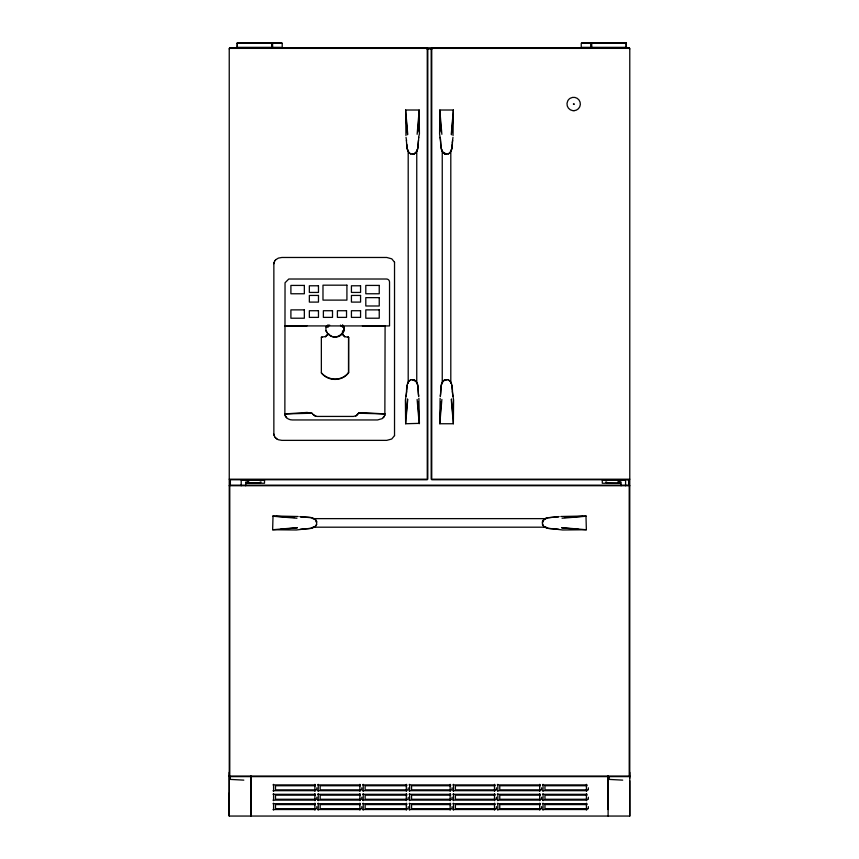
<?xml version="1.0" encoding="UTF-8"?>
<svg xmlns="http://www.w3.org/2000/svg" width="859" height="859" viewBox="0 0 859 859"><rect width="100%" height="100%" fill="white"/><g stroke="black" fill="none" stroke-linecap="round" stroke-linejoin="round"><path stroke-width="1.29" d="M629.776 479.204L431.744 479.204L431.744 48.383L629.776 48.383L629.776 816.05L229.224 816.05L229.224 772.37M230.212 485.206L230.212 479.848M230.341 776.847L230.341 779.414L243.806 780.133M342.451 334.108L344.684 336.556L348.614 337.458L348.571 372.849C341.775 381.686 328.224 381.525 321.363 372.849L321.352 337.147L325.432 336.556L327.805 334.108M348.571 372.849L348.561 337.147L347.981 336.76L348.614 337.458M442.245 383.468L442.245 150.261M450.803 383.468L450.803 150.261M608.108 776.106L608.097 809.532M609.214 776.847L609.214 779.414L622.689 780.133M629.733 772.37L629.733 778.211M229.224 776.064L629.776 776.064L629.217 776.622L229.782 776.622L229.224 775.398M327.354 332.637L325.948 330.694L325.937 326.71L329.684 325.089M325.948 330.694C328.632 338.274 340.669 340.003 344.062 330.694L344.062 326.71L341.474 326.109M327.955 327.161L327.977 324.745M342.558 330.79L342.505 334.419L344.738 336.868M342.601 327.161L342.634 324.745M417.904 131.921L419.117 113.667M441.096 401.84L439.883 420.094M298.159 516.506L273.022 515.969L272.636 529.745L296.344 529.982L311.194 528.199L315.414 526.417L316.617 524.484L316.617 521.424C313.556 515.411 305.385 517.923 299.974 516.581M406.876 389.503L407.187 385.197M406.028 416.175L407.488 398.995M452.972 117.586L451.512 134.766M452.124 144.269L451.813 148.575L450.019 152.795L448.097 153.997L445.037 153.997C439.024 150.937 441.537 142.766 440.195 137.354M418.505 140.307C417.753 144.87 419.16 151.667 413.963 153.997L410.903 153.997L408.981 152.795L407.187 148.575L406.876 144.269M406.779 390.695L405.416 400.036L405.641 423.745L419.417 423.358L418.881 398.222M452.221 143.077L452.972 137.354M452.661 140.307C451.941 144.978 453.251 151.495 448.097 153.997M405.953 135.55L405.641 110.016L419.192 110.016L417.13 134.315M452.221 390.695L453.584 400.036L453.359 423.745L439.808 423.745L441.87 399.446M405.641 423.745L407.735 399.446M443.115 152.795L441.333 148.575L439.583 133.725L439.808 110.016L453.359 110.016L451.265 134.315M418.805 137.354L417.667 148.575L415.885 152.795M440.195 396.418C441.537 391.006 439.024 382.824 445.037 379.764L448.097 379.764L450.019 380.966L451.265 383.017M440.42 396.053L441.333 385.197L443.115 380.966M406.028 396.418C407.338 390.899 404.943 383.007 410.903 379.764L413.963 379.764C419.976 382.824 417.463 391.006 418.805 396.418M542.48 522.959L542.738 520.865L546.045 518.02L559.026 516.581M418.58 137.719L419.417 133.725L419.192 110.016M384.864 415.305L385.09 325.926L362.401 325.894M274.697 260.964L273.86 263.692L273.86 434.139L274.697 436.877M273.892 263.692L274.096 262.274M394.528 435.567L394.528 262.274M440.119 398.222L439.808 423.745M453.047 135.55L453.359 110.016M355.755 416.014L358.536 413.222L385.09 413.931L362.315 412.642L358.536 413.222L356.721 415.52L353.468 416.432L317.272 416.432L314.985 416.014L312.59 414.102L316.08 416.325M306.964 325.894L284.866 325.926L389.535 325.926L389.535 282.063A3.049 3.049 0 0 0 386.486 279.014L288.785 279.014L285.038 282.772L284.866 413.931C284.941 417.71 288.925 420.019 292.371 419.954L377.52 419.954L382.234 418.634L384.886 415.305M394.56 435.567L391.747 439.003L386.754 440.366L281.849 440.366L278.337 439.733L275.621 438.036M327.859 334.419L325.486 336.868M407.735 383.017L408.981 380.966L410.903 379.764M542.738 520.865L542.383 521.424L543.972 519.201L542.276 522.959L543.586 526.417L547.806 528.199L562.656 529.982L586.364 529.745L585.978 515.969L560.841 516.506M316.617 524.484C313.374 530.443 305.482 528.049 299.974 529.359M343.675 326.323L344.029 330.382C341.41 336.213 333.249 340.057 328.729 333.936M574.113 104.132L573.361 104.036L574.145 104.089M383.404 417.699L384.295 416.572M274.676 260.964L275.642 259.805M273.033 784.901L273.581 784.342M317.68 784.901L318.238 784.342M497.286 784.901L497.844 784.342M542.48 784.901L543.038 784.342M229.267 48.931L230.341 47.814M280.603 43.283L282.214 43.283L282.214 47.352L236.998 47.352L237.331 42.95L281.881 42.95M273.033 794.317L273.591 793.77M273.033 803.734L273.591 803.186M314.888 791.246L315.446 790.688M317.68 794.317L318.238 793.77M314.888 800.663L315.446 800.116M317.68 803.734L318.238 803.186M314.888 810.08L315.446 809.532M362.659 784.901L363.217 784.342M359.867 791.246L360.426 790.688M362.659 794.317L363.217 793.77M359.867 800.663L360.426 800.116M362.659 803.734L363.217 803.186M359.867 810.08L360.426 809.532M409.088 784.901L409.646 784.342M406.296 791.246L406.855 790.688M409.088 794.317L409.646 793.77M406.296 800.663L406.855 800.116M409.088 803.734L409.646 803.186M406.296 810.08L406.855 809.532M452.929 784.901L453.488 784.342M450.137 791.246L450.696 790.688M452.929 794.317L453.488 793.77M450.137 800.663L450.696 800.116M452.929 803.734L453.488 803.186M450.137 810.08L450.696 809.532M494.494 791.246L495.052 790.688M497.286 794.317L497.844 793.77M494.494 800.663L495.052 800.116M497.286 803.734L497.844 803.186M494.494 810.08L495.052 809.532M539.688 791.246L540.247 790.688M542.48 794.317L543.038 793.77M539.688 800.663L540.247 800.116M542.48 803.734L543.038 803.186M539.688 810.08L540.247 809.532M586.418 791.246L586.976 790.688M586.418 800.663L586.976 800.116M586.418 810.08L586.976 809.532M348.518 372.538C341.818 381.858 327.569 380.44 321.363 372.849M326.388 326.635C325.336 327.193 326.603 325.894 327.386 326.828L328.686 326.42M275.621 259.805L278.37 258.108L281.87 257.475L386.786 257.475L391.779 258.838L394.56 262.274M414.521 153.643L416.196 152.408L413.963 153.997L414.521 153.643L412.438 153.901M444.479 380.118L442.804 381.364L445.037 379.764L444.479 380.118L446.562 379.861M543.586 519.502L547.806 517.719L558.661 516.807M619.489 483.026L618.899 483.026M343.707 326.635L341.506 326.42L340.497 325.089M296.935 527.651L272.636 529.745M562.065 518.256L586.364 516.205M297.386 527.898L280.206 529.359M362.315 412.642L358.536 413.222M582.713 516.28L564.46 517.494M581.575 42.95L626.125 42.95L626.458 47.352L581.242 47.352L581.242 43.283L582.853 43.283M236.998 43.283L280.174 43.283M583.282 43.283L626.458 43.283M229.782 47.825L629.217 47.825M426.805 48.931L432.163 48.931M629.733 48.931L628.616 47.814M229.235 479.204L427.256 479.204L427.256 48.383L229.235 48.383L229.267 816.05L229.224 793.082M229.782 479.762L427.256 479.762M431.744 479.762L629.217 479.762L627.704 479.762M260.159 483.026L246.597 483.026L247.907 483.026M606.637 483.026L619.94 483.241L619.35 479.966M312.869 518.632L546.088 518.632M312.869 527.19L546.088 527.19M315.478 785.749L275.503 785.749L275.503 789.851L316.81 789.851L316.81 787.8M360.49 785.749L320.16 785.749L320.16 789.851L361.789 789.851L361.789 787.8M406.919 785.749L365.139 785.749L365.139 789.851L408.218 789.851L408.218 787.8M450.75 785.749L411.568 785.749L411.568 789.851L452.059 789.851L452.059 787.8M495.095 785.749L455.399 785.749L455.399 789.851L496.416 789.851L496.416 787.8M540.3 785.749L499.766 785.749L499.766 789.851L541.61 789.851L541.61 787.8M587.03 785.749L544.96 785.749L544.96 789.851L588.34 789.851L588.34 787.8M315.478 795.166L275.503 795.166L275.503 799.267L316.81 799.267L316.81 797.216M360.49 795.166L320.16 795.166L320.16 799.267L361.789 799.267L361.789 797.216M406.919 795.166L365.139 795.166L365.139 799.267L408.218 799.267L408.218 797.216M450.75 795.166L411.568 795.166L411.568 799.267L452.059 799.267L452.059 797.216M495.095 795.166L455.399 795.166L455.399 799.267L496.416 799.267L496.416 797.216M540.3 795.166L499.766 795.166L499.766 799.267L541.61 799.267L541.61 797.216M587.03 795.166L544.96 795.166L544.96 799.267L588.34 799.267L588.34 797.216M315.478 804.582L275.503 804.582L275.503 808.684L316.81 808.684L316.81 806.633M360.49 804.582L320.16 804.582L320.16 808.684L361.789 808.684L361.789 806.633M406.919 804.582L365.139 804.582L365.139 808.684L408.218 808.684L408.218 806.633M450.75 804.582L411.568 804.582L411.568 808.684L452.059 808.684L452.059 806.633M495.095 804.582L455.399 804.582L455.399 808.684L496.416 808.684L496.416 806.633M540.3 804.582L499.766 804.582L499.766 808.684L541.61 808.684L541.61 806.633M587.03 804.582L544.96 804.582L544.96 808.684L588.34 808.684L588.34 806.633M294.54 517.494L276.287 516.28M578.794 529.359L561.614 527.898M272.636 516.205L296.935 518.256M586.364 529.745L562.065 527.651M300.339 516.807L311.194 517.719L315.414 519.502M559.026 529.359C553.518 528.049 545.626 530.443 542.383 524.484M444.479 153.643L445.037 153.997L442.804 152.408L446.562 153.901M412.438 379.861L416.196 381.364L413.963 379.764L414.521 380.118M410.903 153.997C405.749 151.495 407.059 144.978 406.339 140.307M448.097 379.764C454.057 383.007 451.662 390.899 452.972 396.418M276.877 439.003L274.676 436.877M586.418 784.342L586.976 784.901M539.688 784.342L540.247 784.901M359.867 784.342L360.426 784.901M314.888 784.342L315.446 784.901M586.418 793.77L586.976 794.317M586.418 803.186L586.976 803.734M542.48 790.688L543.038 791.246M539.688 793.77L540.247 794.317M542.48 800.116L543.038 800.663M539.688 803.186L540.247 803.734M542.48 809.532L543.038 810.08M494.494 784.342L495.052 784.901M497.286 790.688L497.844 791.246M494.494 793.77L495.052 794.317M497.286 800.116L497.844 800.663M494.494 803.186L495.052 803.734M497.286 809.532L497.844 810.08M450.137 784.342L450.696 784.901M452.929 790.688L453.488 791.246M450.137 793.77L450.696 794.317M452.929 800.116L453.488 800.663M450.137 803.186L450.696 803.734M452.929 809.532L453.488 810.08M406.296 784.342L406.855 784.901M409.088 790.688L409.646 791.246M406.296 793.77L406.855 794.317M409.088 800.116L409.646 800.663M406.296 803.186L406.855 803.734M409.088 809.532L409.646 810.08M362.659 790.688L363.217 791.246M359.867 793.77L360.426 794.317M362.659 800.116L363.217 800.663M359.867 803.186L360.426 803.734M362.659 809.532L363.217 810.08M317.68 790.688L318.238 791.246M314.888 793.77L315.446 794.317M317.68 800.116L318.238 800.663M314.888 803.186L315.446 803.734M317.68 809.532L318.238 810.08M273.033 790.688L273.591 791.246M273.033 800.116L273.591 800.663M273.033 809.532L273.591 810.08M286.53 417.699L285.07 415.305M316.262 520.865L315.028 519.201L316.617 521.424L316.262 520.865L316.52 522.959M415.885 380.966L417.667 385.197L418.58 396.053M407.735 134.315L405.641 110.016M451.265 399.446L453.359 423.745M441.87 134.315L439.808 110.016M417.13 399.446L419.192 423.745M407.488 134.766L406.028 117.586M451.512 398.995L452.972 416.175M322.028 337.072L321.416 337.458M273.892 434.139L274.096 435.567M406.028 137.354L406.565 140.683M439.883 113.667L441.096 131.921M419.117 420.094L417.904 401.84M451.813 385.197L452.124 389.503M250.86 776.106L250.903 816.05L250.849 775.978M629.733 780.756L629.776 816.05M608.108 816.05L608.108 775.978M629.217 486.505L629.217 775.28M626.125 42.95L626.125 47.352M625.588 485.764L625.588 479.934L602.288 479.934L602.288 483.241L605.745 483.241L605.745 482.028L606.637 482.028L606.637 483.241L620.198 483.241L620.198 482.028L621.1 482.028L621.1 485.764M619.199 479.966L619.199 482.973M618.738 479.966L618.738 482.973M618.126 479.966L618.126 482.973M591.55 47.352L591.55 42.95L591.55 47.685L590.874 47.352L590.874 43.283M431.186 48.383L431.186 479.204M427.814 48.383L427.803 479.204M416.755 150.261L416.755 383.468M408.197 150.261L408.197 383.468M272.582 43.283L272.582 47.352L271.916 47.685L271.916 42.95L271.916 47.352M248.68 479.966L248.519 482.973M248.058 479.966L248.058 482.973M247.607 479.966L247.446 482.973M245.706 485.764L245.706 482.028L246.597 482.028L246.597 483.241L260.159 483.241L260.159 482.028L261.061 482.028L261.061 483.241L264.518 483.241L264.518 479.934L241.207 479.934L241.207 485.764M237.331 42.95L237.331 47.352M230.384 479.87L230.384 485.228M229.782 486.505L229.782 775.28M229.782 485.163L229.224 485.722L629.776 485.722L629.217 485.163L229.782 485.163M307.007 412.449L284.866 413.931L312.193 413.222L307.007 412.449M346.918 285.177L322.984 285.177L322.984 300.113L346.918 300.113L346.918 285.177M304.344 285.424L290.9 285.424L290.9 293.767L304.344 293.767L304.344 285.424M379.238 285.424L365.805 285.424L365.805 293.767L379.238 293.767L379.238 285.424M318.474 285.779L309.347 285.779L309.347 292.436L318.474 292.436L318.474 285.779M360.565 285.779L351.428 285.779L351.428 292.436L360.565 292.436L360.565 285.779M318.474 295.442L309.347 295.442L309.347 302.1L318.474 302.1L318.474 295.442M360.565 295.442L351.428 295.442L351.428 302.1L360.565 302.1L360.565 295.442M379.238 297.643L365.805 297.643L365.805 305.987L379.238 305.987L379.238 297.643M304.344 309.874L290.9 309.874L290.9 318.217L304.344 318.217L304.344 309.874M379.238 309.874L365.805 309.874L365.805 318.217L379.238 318.217L379.238 309.874M318.474 310.722L309.347 310.722L309.347 317.379L318.474 317.379L318.474 310.722M332.508 310.722L323.381 310.722L323.381 317.379L332.508 317.379L332.508 310.722M346.531 310.722L337.404 310.722L337.404 317.379L346.531 317.379L346.531 310.722M360.565 310.722L351.428 310.722L351.428 317.379L360.565 317.379L360.565 310.722M314.888 784.901L273.581 784.901L273.591 790.688L314.888 790.688L314.888 784.901M359.867 784.901L318.238 784.901L318.238 790.688L359.867 790.688L359.867 784.901M406.296 784.901L363.217 784.901L363.217 790.688L406.296 790.688L406.296 784.901M450.137 784.901L409.646 784.901L409.646 790.688L450.137 790.688L450.137 784.901M494.494 784.901L453.488 784.901L453.488 790.688L494.494 790.688L494.494 784.901M539.688 784.901L497.844 784.901L497.844 790.688L539.688 790.688L539.688 784.901M586.418 784.901L543.038 784.901L543.038 790.688L586.418 790.688L586.418 784.901M314.888 794.317L273.581 794.317L273.591 800.116L314.888 800.116L314.888 794.317M359.867 794.317L318.238 794.317L318.238 800.116L359.867 800.116L359.867 794.317M406.296 794.317L363.217 794.317L363.217 800.116L406.296 800.116L406.296 794.317M450.137 794.317L409.646 794.317L409.646 800.116L450.137 800.116L450.137 794.317M494.494 794.317L453.488 794.317L453.488 800.116L494.494 800.116L494.494 794.317M539.688 794.317L497.844 794.317L497.844 800.116L539.688 800.116L539.688 794.317M586.418 794.317L543.038 794.317L543.038 800.116L586.418 800.116L586.418 794.317M314.888 803.734L273.581 803.734L273.581 809.532L314.888 809.532L314.888 803.734M359.867 803.734L318.238 803.734L318.238 809.532L359.867 809.532L359.867 803.734M406.296 803.734L363.217 803.734L363.217 809.532L406.296 809.532L406.296 803.734M450.137 803.734L409.646 803.734L409.646 809.532L450.137 809.532L450.137 803.734M494.494 803.734L453.488 803.734L453.488 809.532L494.494 809.532L494.494 803.734M539.688 803.734L497.844 803.734L497.844 809.532L539.688 809.532L539.688 803.734M586.418 803.734L543.038 803.734L543.038 809.532L586.418 809.532L586.418 803.734M574.027 110.704L572.706 110.639A6.689 6.689 0 0 1 567.735 100.933A6.754 6.754 0 0 1 570.258 98.248A6.689 6.689 0 0 1 580.072 102.081A6.689 6.689 0 0 1 574.027 110.693M628.745 485.206L628.745 479.848L628.659 485.228"/></g></svg>
